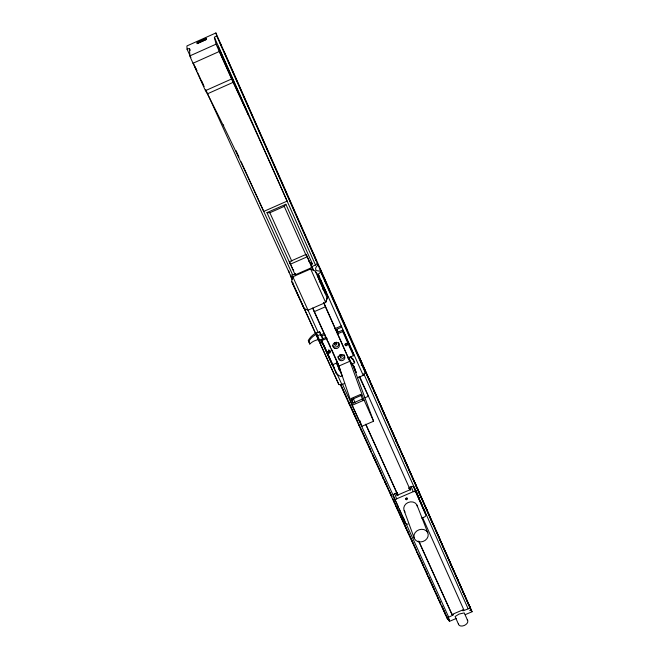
<?xml version="1.0" encoding="UTF-8"?>
<svg xmlns="http://www.w3.org/2000/svg" width="659" height="659" viewBox="0 0 659 659"><rect width="100%" height="100%" fill="white"/><g stroke="black" fill="none" stroke-linecap="round" stroke-linejoin="round"><path stroke-width="0.99" d="M458.59 624.501L455.114 616.519L459.134 614.04L464.249 612.911L467.701 620.63M190.904 57.597L187.057 49.194L186.917 45.941L215.897 32.95L216.679 35.916L317.992 264.943A15.734 5.008 -23.8 0 0 320.282 271.022L320.686 272.118L318.256 274.251L319.351 276.879L315.241 271.071L310.661 268.954L292.827 276.78L291.575 281.451L303.906 308.42L308.066 310.175L325.645 302.489L327.712 296.641L325.258 290.009M327.712 296.641L325.645 302.489L310.661 268.954M295.594 275.726L266.953 212.626L269.852 212.742L284.251 206.382L285.866 204.282L312.399 263.897L310.554 264.712M357.656 377.78L363.208 375.366L365.432 373.101L364.913 371.775M347.853 358.274L353.957 355.358L342.795 330.085L337.853 332.243L336.79 329.319L341.7 327.177L341.238 325.95L334.706 328.792M337.26 333.965L342.713 331.584L343.182 331.131L342.795 330.085M310.941 267.019L315.496 265.025L317.407 263.369M456.366 618.414L449.504 621.33L448.614 620.177L449.619 619.122L447.889 619.238L446.967 618.043L453.672 614.765L451.983 614.518L418.844 541.434M358.694 357.162A4.209 1.672 -23.9 0 1 359.081 356.807L470.831 609.493L469.735 610.58L471.391 610.506L472.083 611.741L465.221 614.658M187.057 49.194L189.446 48.445L189.899 55.883L190.542 57.761L205.443 90.662L207.404 93.833A244.884 12.57 66.2 0 1 263.74 211.432L287.118 201.11A245.14 5.882 66.4 0 0 233.121 82.35L216.119 44.318L214.373 37.266L216.679 35.916M189.899 55.883L216.07 44.161M192.93 63.289L219.183 51.534M205.443 90.662L231.424 79.064M207.404 93.833L233.121 82.35M266.953 212.626L285.866 204.282M313.099 270.19L307.16 256.821L290.355 264.201L289.35 261.747L306.13 254.374L313.511 270.009M205.699 89.706L290.347 275.248L292.72 275.017L295.454 273.814M295.199 274.852L311.921 267.521M319.253 281.92L321.114 281.105L325.735 292.143L325.291 293.37L317.778 276.483L321.114 281.105M322.457 289.112L324.31 288.304M324.055 303.272L349.814 361.289L338.841 366.058L314.178 311.699L325.414 306.789L323.569 302.423M322.539 343.347L320.2 342.548L316.328 333.223L319.607 331.79L323.314 339.08M317.185 335.958L320.48 334.517L319.607 331.79M320.422 335.027L324.146 333.405M321.526 335.983L324.796 334.558L325.777 337.507L320.842 339.657L332.185 364.839L337.507 362.779M321.18 340.728L327.251 338.322M338.734 369.699L340.209 369.056M348.891 357.606L351.692 364.065L354.649 362.779L353.142 359.237L350.366 356.527M338.899 384.625L292.645 283.139L338.899 384.625L341.922 384.609L344.698 383.406M362.335 399.049L352.87 403.16L351.263 398.464L360.646 394.395L361.124 395.449L351.741 399.519L353.026 403.275M364.74 397.855L368.422 396.257L359.139 376.446M352.384 363.867L373.587 421.233L361.824 426.315L352.219 405.252L364.097 400.112L348.339 357.087M408.036 524.037A2.142 1.82 -19.8 0 1 405.318 523.221L393.505 496.186A2.142 1.853 -19.7 0 1 393.448 494.983L393.538 494.744A2.142 1.853 -19.7 0 1 394.708 493.649L397.418 492.487M408.984 487.52L411.208 486.564A2.142 1.853 -21 0 1 413.926 487.413L425.706 514.481A2.142 1.829 -21 0 1 424.487 516.994L421.744 518.163M408.547 488.599L410.269 487.858L410.87 489.398L397.031 495.346L396.463 493.789L397.698 493.261M395.367 501.4A2.158 1.862 -19.7 0 1 396.578 498.855L413.218 491.705A2.166 1.862 -21 0 1 415.969 492.553L425.706 514.481M451.983 614.518L463.648 609.559L462.692 610.399L462.956 610.827L470.114 608.216L470.831 609.493M308.873 261.557L312.399 263.897M320.842 339.657L336.403 373.727L340.621 376.594L342.227 375.894L336.329 362.903M291.575 281.451L292.95 282.752M350.069 356.931L353.553 360.325L354.649 362.779M428.795 577.581L437.205 595.975M418.152 554.26L419.404 557.596M417.023 552.374L416.867 552.044M223.442 124.848L223.722 125.35M371.338 452.362L371.108 451.893M372.384 387.459L372.121 386.874M320.48 334.517L322.811 339.097M328.413 350.094L329.343 351.922M348.487 401.71L358.191 422.954M346.486 397.995L346.758 398.464M358.949 425.277L359.221 425.821L358.414 423.482M372.87 455.105L382.006 475.09M382.97 477.849L383.217 478.335L382.22 475.584M394.543 503.179L394.774 503.641L393.851 501.071M405.837 527.908L406.059 528.345L396.018 505.791L397.196 509.003M427.642 575.628L427.848 576.015L427.007 573.717M439.339 600.629L440.649 603.496M438.161 598.66L437.494 596.675M445.146 613.941L445.772 614.872L445.352 613.809M316.254 332.919A18.114 16.772 -17.5 0 0 308.33 340.398L309.788 344.023A14.712 13.6 -16.8 0 1 318.272 339.682M308.33 340.398L309.788 344.023M195.171 66.938L196.876 70.678M201.572 80.95L204.133 86.551M340.481 384.971L446.967 618.043M195.632 68.281L196.876 71.015M197.716 72.844L203.137 84.706M290.347 275.248L292.094 279.671M316.328 333.223L319.327 339.78M189.446 48.445L190.303 50.315M235.988 150.549L238.97 157.106M241.112 161.785L292.72 275.017M342.4 383.999L395.276 500M395.977 501.606L398.448 507.026M399.272 508.83L401.743 514.259M402.097 514.967L405.079 521.516M405.936 523.386L448.573 616.931M292.827 276.78L318.239 332.68M332.861 364.732L334.508 368.348M336.156 371.964L341.922 384.609M321.798 340.703L332.803 364.822M323.676 344.978L326.617 351.461M327.457 353.265L329.97 358.784M330.76 360.531L333.652 366.882M334.014 367.673L335.085 370.02M448.219 618.521L449.504 621.33M446.909 616.437L448.614 620.177M340.695 384.535L350.95 406.974M351.799 408.844L356.923 420.063M359.064 424.742L364.188 435.961M365.037 437.831L371.445 451.86M372.302 453.73L381.264 473.368M382.121 475.238L388.53 489.258M389.378 491.128L391.94 496.738M392.797 498.608L395.787 505.156M396.644 507.026L403.044 521.055M403.901 522.925L416.282 550.043M417.139 551.913L423.548 565.933M424.396 567.803L427.386 574.351M428.243 576.221L434.652 590.25M435.5 592.12L440.624 603.339M441.481 605.209L447.889 619.238M340.588 384.411L343.125 389.963M343.973 391.817L345.662 395.524M360.934 428.951L368.084 444.619M368.925 446.456L370.696 450.426M391.85 496.655L384.477 480.592L385.688 483.813M392.69 498.501L393.744 500.824M415.359 548.123L407.171 530.231L408.432 533.592M418.308 554.581L426.719 573.017M441.464 605.291L445.154 613.356M365.794 424.256L397.566 494.332M418.753 541.039L452.222 614.847M269.852 212.742L291.838 261.211M365.729 424.33L398.02 495.535M328.083 341.543L330.612 347.12M331.452 348.982L337.779 362.911M327.391 340.472L312.885 308.165M396.463 493.789L397.311 495.65M336.617 362.804L341.23 372.961M351.263 398.464L351.741 399.519M194.982 66.856L195.212 67.366M364.097 400.112L373.587 421.233M440.583 603.957L439.289 600.621M415.78 549.046L416.191 550.001M430.113 581.049L428.795 577.63M373.9 458.005L372.739 454.932M361.816 431.546L361.247 430.179M349.418 404.42L348.323 401.471M417.015 493.525L417.238 493.995L416.414 491.911M355.077 369.526L353.817 366.709L354.212 367.78M352.071 363.266L356.247 372.615L353.817 366.058M336.79 329.319L338.026 332.095M325.414 306.789L349.814 361.289M220.847 44.655C218.615 39.804 223.22 49.96 220.979 45.109M359.484 357.4L359.204 356.799L360.374 359.674M371.709 385.013L371.445 384.444L372.64 387.393M369.806 380.993L370.078 381.569L368.883 378.637M381.849 408.185L382.105 408.737L380.877 405.73M383.629 411.949L383.381 411.405L384.617 414.437M395.26 438.235L395.021 437.716L396.29 440.813M361.676 363.027L361.429 362.483L362.59 365.358M374.024 390.902L373.785 390.383L374.979 393.341M393.588 434.718L393.835 435.237L392.575 432.156M406.619 463.887L406.389 463.392L407.682 466.556M386.059 418.086L385.803 417.542L387.064 420.631M397.805 444.619L397.575 444.133L398.852 447.247M405.054 460.6L405.285 461.094L403.992 457.956M416.241 485.872L416.455 486.342L415.137 483.138M417.699 488.929L417.485 488.459L418.811 491.68M428.523 513.377L428.317 512.941L429.668 516.211M384.271 414.322L384.526 414.873L383.274 411.809M396.125 441.093L396.372 441.621L395.087 438.474M409.255 470.477L409.025 469.982L410.351 473.203M427.156 510.544L427.37 510.989L426.027 507.727M439.1 537.266L438.919 536.863L440.278 540.174M407.69 467.206L407.921 467.701L406.611 464.513M420.434 495.725L420.236 495.288L421.571 498.542M431.348 520.379L431.143 519.935L432.518 523.279M437.823 534.638L438.021 535.059L436.653 531.747M448.244 558.173L448.425 558.56L447.041 555.207M449.43 560.603L450.641 563.585M459.529 583.421L460.773 586.469M418.976 492.685L419.19 493.154L417.855 489.892M429.989 517.562L430.195 518.007L428.828 514.679M442.008 544.458L441.827 544.054L443.219 547.431M458.425 581.172L457.189 578.141M440.739 541.846L440.937 542.266L439.545 538.889M452.42 567.967L452.247 567.58L453.664 571.015M462.593 590.95L463.87 594.064M469.62 606.453L470.114 607.409L469.488 605.926M451.242 565.562L451.431 565.957L450.015 562.531M461.506 588.734L461.687 589.113L460.246 585.629M468.31 604.097L468.821 605.077L468.187 603.578M342.713 331.584L353.496 355.819M315.241 271.071L327.309 298.181M284.251 206.382L306.369 255.947M359.699 376.586L410.368 490.222M422.534 517.472L463.854 609.904M317.992 264.943L470.114 608.216M320.282 271.022L365.432 373.101M415.771 490.42L418.276 496.062M418.498 496.565L419.297 498.369M414.074 486.902L414.964 488.887M415.738 490.658L419.495 499.11M420.327 500.98L422.032 504.81M423.638 508.435L424.907 511.31M214.373 37.266L315.496 265.025M363.71 373.62L468.063 608.652M318.256 274.251L363.208 375.366M343.182 331.131L353.957 355.358M307.16 256.821L306.13 254.374M215.897 32.95L472.083 611.741M359.081 356.807L471.391 610.506M371.174 384.461L372.384 387.443M325.044 280.528C323.001 276.022 327.161 285.339 325.093 280.783M415.903 490.724L416.117 491.21M194.751 66.345L194.323 65.356M345.777 395.779L346.23 396.891M419.404 498.896L419.042 498.031M405.647 525.94L405.442 525.454M312.72 308.206L314.178 311.699M194.125 64.895L193.787 64.08M413.926 487.413L415.969 492.553M411.208 486.564L413.218 491.705M417.032 505.222L427.782 532.76M361.289 362.466L362.038 364.386A15.05 6.12 -23.7 0 0 361.272 365.333M346.09 327.498L346.856 329.475L320.241 269.094L320.9 270.841M351.906 349.945L352.392 351.231M314.055 254.827L316.229 260.602L224.052 51.484M353.142 359.237L353.553 360.325M351.288 362.969L351.692 364.065M404.198 510.725L414.354 538.51M360.646 394.395L362.812 400.112M394.708 493.649L396.578 498.855M405.318 523.221L403.39 517.867A2.117 1.812 -19.8 0 0 403.654 518.271M353.306 398.151L354.987 403.003M359.83 420.524L361.824 426.315M338.133 363.743L352.219 405.252M338.042 363.702L338.841 366.058M328.882 350.02L329.5 351.898M335.439 370.803L336.403 373.727M331.823 363.719L332.185 364.839M319.623 340.703L320.2 342.548M288.7 270.767L289.194 272.472M329.105 350.506A1.178 1.096 -18.1 0 1 329.706 350.407M344.097 354.773A3.311 3.048 -19.4 0 1 341.906 359.015A3.311 3.048 -19.4 0 1 337.812 356.643M336.255 342.252A1.203 1.112 -19.2 0 1 334.352 343.372M341.617 354.921A1.194 1.096 -19.4 0 1 339.805 355.456M338.644 342.639A3.328 3.081 -19.2 0 1 336.864 346.766A3.328 3.081 -19.2 0 1 332.548 345.291M308.676 341.617A18.164 16.804 -17.5 0 1 315.727 334.599M406.908 497.965A0.914 0.791 -20.4 0 1 405.516 498.385M423.605 509.201A2.125 1.812 -21 0 1 423.655 510.387M405.054 512.043A6.985 5.989 -20.4 0 1 408.143 502.488A6.985 5.989 -20.4 0 1 417.452 506.73M467.247 619.954A4.951 3.106 -24.1 0 1 464.282 625.473A4.951 3.106 -24.1 0 1 458.458 623.678M290.817 276.871A15.701 4.992 -24.7 0 1 293.766 277.208M360.053 359.303A4.209 1.672 -23.9 0 1 359.542 359.336M329.986 350.777A1.194 1.104 -18 0 1 327.877 351.404M335.999 342.318A1.021 0.947 -19.2 0 1 334.385 343.018M341.057 355.044A1.013 0.931 -19.4 0 1 339.649 354.937M346.914 343.117A1.194 1.104 -20.6 0 1 345.019 344.229M295.52 274.465A12.999 0.494 66.3 0 1 295.108 273.625M293.683 270.602A12.999 0.494 66.3 0 1 293.164 269.465M289.35 261.747A13.262 0.519 66.3 0 1 290.784 264.424M291.204 265.272A13.262 0.519 66.3 0 1 291.657 266.22M292.135 267.233A13.262 0.519 66.3 0 1 292.637 268.32M206.209 38.304L196.868 42.489L197.008 43.692L206.424 39.466L206.209 38.304M205.633 38.634L197.461 42.3L197.585 43.354L205.822 39.664L205.633 38.634M248.468 114.765L247.685 113.191A254.588 6.12 66.4 0 0 234.645 85.003L220.155 53.247L218.055 46.146L248.468 114.765M334.863 348.413A3.336 3.089 -19.2 0 0 339.41 344.929A3.336 3.089 -19.2 0 0 334.113 343.1A3.336 3.089 -19.2 0 0 334.863 348.413M340.341 360.547A3.32 3.056 -19.4 0 0 344.871 357.087A3.32 3.056 -19.4 0 0 339.607 355.283A3.32 3.056 -19.4 0 0 340.341 360.547M335.143 345.019A1.203 1.112 -19.2 0 0 336.782 343.759A1.203 1.112 -19.2 0 0 334.871 343.108A1.203 1.112 -19.2 0 0 335.143 345.019M340.604 357.137A1.194 1.104 -19.4 0 0 342.243 355.885A1.194 1.104 -19.4 0 0 340.341 355.242A1.194 1.104 -19.4 0 0 340.604 357.137M406.158 499.654A0.914 0.791 -20.4 0 0 407.427 498.731A0.914 0.791 -20.4 0 0 405.993 498.286A0.914 0.791 -20.4 0 0 406.158 499.654M418.094 541.632A7.307 6.186 -20.3 0 0 428.202 534.317A7.307 6.186 -20.3 0 0 416.883 530.907A7.307 6.186 -20.3 0 0 418.094 541.632M328.792 353.043A1.194 1.104 -18 0 0 330.423 351.799A1.194 1.104 -18 0 0 328.52 351.148A1.194 1.104 -18 0 0 328.792 353.043M345.761 345.654A1.194 1.104 -20.6 0 0 347.392 344.402A1.194 1.104 -20.6 0 0 345.497 343.751A1.194 1.104 -20.6 0 0 345.761 345.654"/></g></svg>
